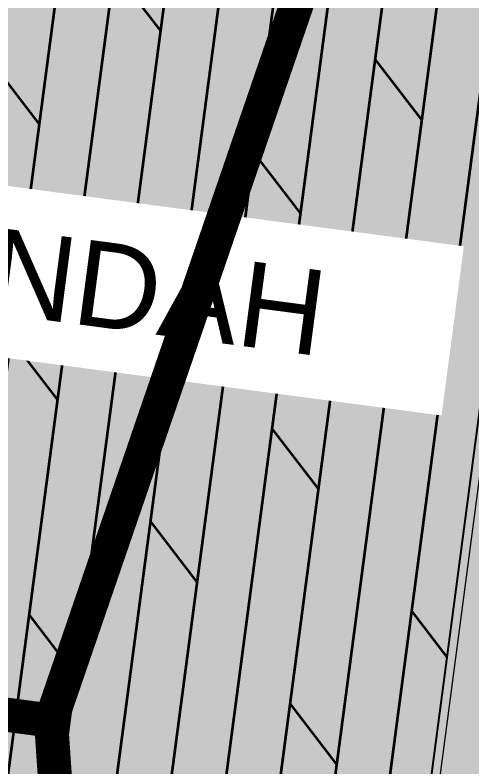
# Model space of a CAD drawing. Header units: millimetres. Extents: x -179928 to 528275, y -469666 to 511935.
# Drawn here: x 142450 to 142986, y 86106 to 86987 of the extents above; entities that cross this region are included whole.
import ezdxf

# ---------------------------------------------------------------- set-up
doc = ezdxf.new("R2010")
doc.units = ezdxf.units.MM
doc.linetypes.add('DASHED', pattern=[0.75, 0.5, -0.25])
for name, color, linetype in [('ad-Elevation 10', 8, 'Continuous'), ('ad-Plinth', 8, 'Continuous'), ('ad-Secondary Roof', 6, 'Continuous'), ('ad-Text main', 7, 'Continuous'), ('ad-Verandah', 33, 'Continuous')]:
    doc.layers.add(name, color=color, linetype=linetype)
doc.layers.add('ad-Landscape', color=94, linetype='Continuous', lineweight=35)
doc.styles.get("Standard").update_dxf_attribs({"font": 'arial.ttf'})

# ---------------------------------------------------------------- blocks, each defined once
blk = doc.blocks.new('zw$3849')
at = {"layer": 'ad-Text main', "insert": (12834.09, 1938.93), "char_height": 100, "width": 1424.1947, "attachment_point": 5, "bg_fill": 2}
blk.add_mtext("\\pxqj;5' WIDE VERANDAH", dxfattribs=at)
blk = doc.blocks.new('1625E_Roof Plan')
at = {"layer": 'ad-Secondary Roof', "linetype": 'DASHED', "ltscale": 2, "const_width": 40}
blk.add_lwpolyline([(13950, 5195), (13188.77, 1425), (13950, -2345)], close=True, dxfattribs=at)
blk.add_lwpolyline([(10022.5, 1425), (13188.77, 1425)], dxfattribs=at)
blk = doc.blocks.new('1625_East Villa')
at = {"transparency": 33554559}
h = blk.add_hatch(color=43, dxfattribs=at)
h.dxf.hatch_style = 1
h.paths.add_polyline_path([(13640, 4745), (12120, 4745), (12120, 0), (6200, 0), (6200, -2050), (13640, -2050)])
h = blk.add_hatch(dxfattribs=at)
h.set_pattern_fill('GRASS', color=74, angle=180)
h.set_pattern_definition([(270, (14550, 3220), (17.960512, -17.960512), [4.7625, -31.158524]), (225, (14550, 3220), (17.96051, -17.96051), [4.7625, -20.6375]), (315, (14550, 3220), (17.96051, 17.96051), [4.7625, -20.6375])])
h.paths.add_polyline_path([(14550, -2960), (9750, -2960), (9750, -2050), (13640, -2050), (13640, 3145), (14550, 3145)])
h = blk.add_hatch(color=256, dxfattribs=at)
h.dxf.hatch_style = 1
h.set_gradient(color1=(153, 204, 0), color2=(63, 127, 0), tint=1, name='INVSPHERICAL')
h.paths.add_polyline_path([(14550, -2960), (9750, -2960), (9750, -2050), (13640, -2050), (13640, 3145), (14550, 3145)])
at = {"layer": 'ad-Landscape', "transparency": 33554687}
h = blk.add_hatch(dxfattribs=at)
h.set_pattern_fill('DOLMIT', color=44, scale=10, angle=90)
h.set_pattern_definition([(90, (-1084315.54, 674820.024), (-63.5, 5e-14), []), (135, (-1084315.54, 674820.02), (-126.999913, -126.999913), [89.80256, -179.605122])])
h.paths.add_polyline_path([(13640, 4745), (12120, 4745), (12120, 0), (6200, 0), (6200, -2050), (13640, -2050)])
at = {"layer": 'ad-Elevation 10'}
blk.add_lwpolyline([(14550, -2960), (9750, -2960), (9750, -2050), (13640, -2050), (13640, 3145), (14550, 3145)], close=True, dxfattribs=at)
at = {"layer": 'ad-Verandah', "lineweight": 9}
blk.add_lwpolyline([(13640, 4745), (12120, 4745), (12120, 0), (6200, 0), (6200, -2050), (13640, -2050)], close=True, dxfattribs=at)
at = {"layer": 'ad-Text main'}
blk.add_blockref('zw$3849', (0, 0), dxfattribs=at)
blk.add_blockref('1625E_Roof Plan', (0, 0))
blk = doc.blocks.new("All Plot's Villa Plans")
at = {"ltscale": 5, "rotation": 352.4703876422526}
blk.add_blockref('1625_East Villa', (129230.37, 86475.41), dxfattribs=at)
blk = doc.blocks.new('A$C92fa9908')
at = {"layer": 'ad-Verandah', "lineweight": 9}
blk.add_lwpolyline([(13650, 4745), (12120, 4745), (12120, 0), (6200, 0), (6200, -2045), (13650, -2045)], close=True, dxfattribs=at)
blk = doc.blocks.new('zw$C194')
at = {"layer": 'ad-Plinth', "ltscale": 5, "rotation": 352.47038764227}
blk.add_blockref('A$C92fa9908', (-62608.45, -342283.37), dxfattribs=at)
blk = doc.blocks.new("Villa's Boundary")
at = {"ltscale": 5}
blk.add_blockref('zw$C194', (191838.82, 428758.78), dxfattribs=at)

msp = doc.modelspace()

# ---------------------------------------------------------------- block references
at = {"ltscale": 5}
msp.add_blockref("Villa's Boundary", (0, 0), dxfattribs=at)

# ---------------------------------------------------------------- next in the draw order: block references
msp.add_blockref("All Plot's Villa Plans", (0, 0), dxfattribs=at)

doc.saveas('drawing.dxf')
